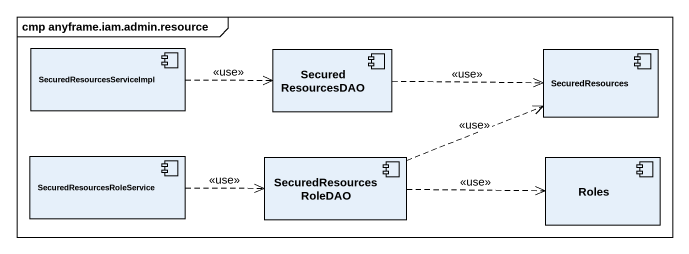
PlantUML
@startuml
mainframe cmp anyframe.iam.admin.resource
component SecuredResourcesServiceImpl
component SecuredResourcesDAO
component SecuredResources
component SecuredResourcesRoleService
component SecuredResourcesRoleDAO
component Roles
SecuredResourcesServiceImpl .right.> SecuredResourcesDAO : <<use>>
SecuredResourcesDAO .right.> SecuredResources : <<use>>
SecuredResourcesRoleService .right.> SecuredResourcesRoleDAO : <<use>>
SecuredResourcesRoleDAO .right.> SecuredResources : <<use>>
SecuredResourcesRoleDAO .right.> Roles : <<use>>
@enduml
